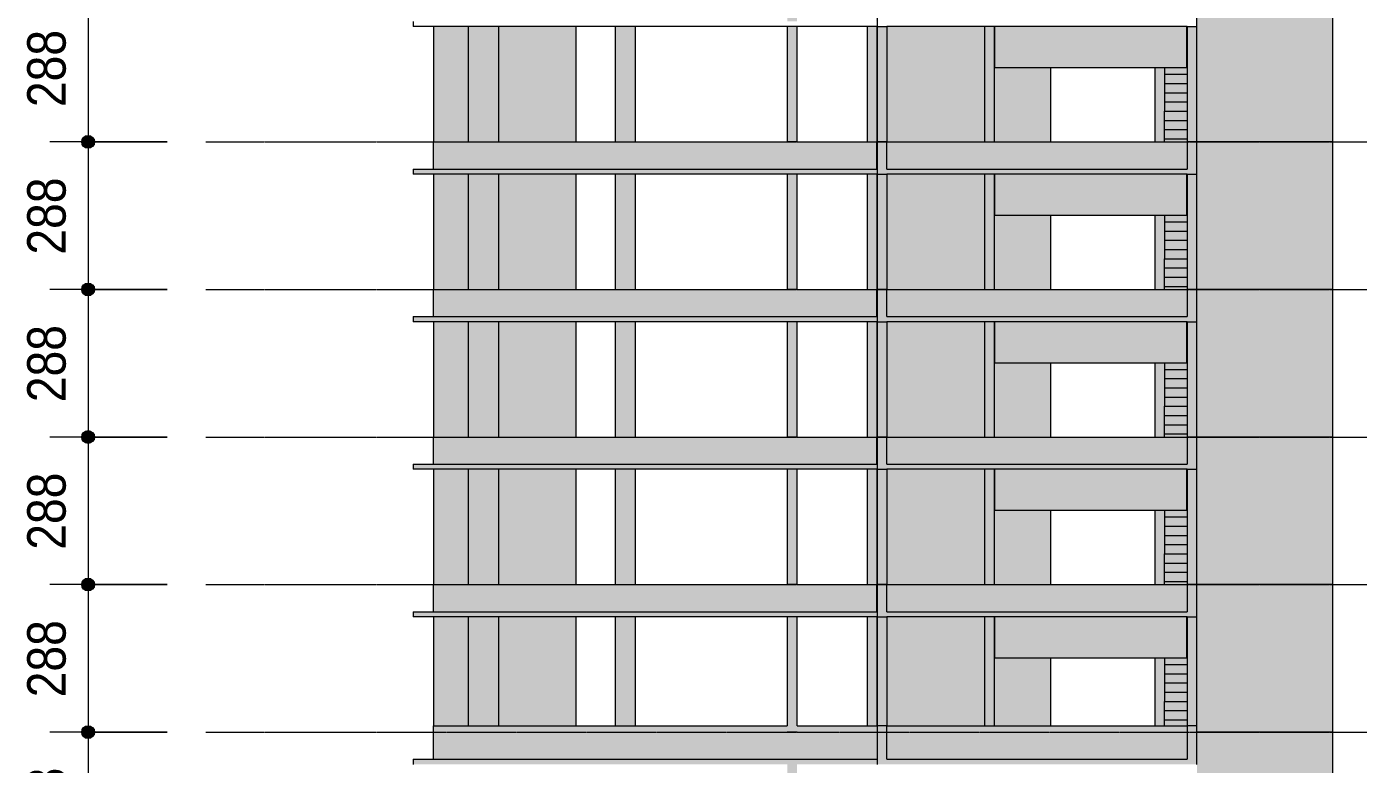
# Model space of a CAD drawing. Header units: centimetres. Extents: x -1475 to 26035, y -1239 to 84208.
# Drawn here: x 12810 to 15408, y 77370 to 78810 of the extents above; entities that cross this region are included whole.
import ezdxf

# ---------------------------------------------------------------- set-up
doc = ezdxf.new("R2010")
doc.units = ezdxf.units.CM
doc.linetypes.add('Centro', pattern=[3.175, 0.635, -0.47625, 1.5875, -0.47625])
for name, color, linetype, lineweight in [('A-ANNO-DIMS', 7, 'Continuous', 9), ('A-ANNO-DIMS-500', 7, 'Continuous', 9), ('A-FLOR', 7, 'Continuous', 9), ('A-FLOR-LEVL', 7, 'Continuous', 9), ('S-BEAM', 7, 'Continuous', 9), ('S-COLS', 7, 'Continuous', 9), ('S-STRS', 7, 'Continuous', 9)]:
    doc.layers.add(name, color=color, linetype=linetype, lineweight=lineweight)
doc.styles.add('Fira Sans_5', font='', dxfattribs={"width": 0.9, "height": 75})
doc.styles.get('Fira Sans_5').set_extended_font_data('Fira Sans')
doc.dimstyles.new('PED_R80_1_5mm_ACIMA_As_ESQ__R00_6', dxfattribs={"dimscale": 30.48, "dimtxt": 102.298456, "dimasz": 3.28084, "dimexe": 2.46063, "dimexo": 2.46063, "dimgap": 0.492126, "dimtad": 1, "dimdec": 1, "dimrnd": 0.5, "dimdsep": 46, "dimtxsty": 'Fira Sans_5', "dimblk1": 'DOTSMALL', "dimblk2": 'DOTSMALL', "dimsah": 1, "dimcen": 0.09, "dimdle": 4.92126, "dimazin": 0, "dimtfac": 1, "dimtdec": 4, "dimtix": 1, "dimtmove": 0, "dimatfit": 3, "dimfxl": 1, "dimtvp": 1, "dimtolj": 1, "dimtzin": 0, "dimarcsym": 2})

# ---------------------------------------------------------------- blocks, each defined once
blk = doc.blocks.new('DIMBLOCK403-CT202 - CORTE ESQ_ DINF')
at = {"layer": 'A-ANNO-DIMS-500', "true_color": 0x000032}
h = blk.add_hatch(color=178, dxfattribs=at)
edge = h.paths.add_edge_path(flags=0)
edge.add_arc((12930.4, 78873), 12.5, 0, 360)
h = blk.add_hatch(color=178, dxfattribs=at)
edge = h.paths.add_edge_path(flags=0)
edge.add_arc((12930.4, 78585), 12.5, 0, 360)
at = {"layer": 'A-ANNO-DIMS-500', "color": 178, "true_color": 0x000032}
for p, q in [((13084.8, 78873), (12855.4, 78873)), ((12930.4, 78873), (12930.4, 78585)), ((12930.4, 78873), (13084.8, 78873)), ((13084.8, 78585), (12855.4, 78585)), ((12930.4, 78585), (13084.8, 78585))]:
    blk.add_line(p, q, dxfattribs=at)
for centre in [(12930.4, 78873), (12930.4, 78585)]:
    blk.add_circle(centre, 12.5, dxfattribs=at)
at = {"layer": 'A-ANNO-DIMS-500', "color": 0, "insert": (12811.6, 78652.9), "char_height": 75, "width": 182.563, "attachment_point": 1, "rotation": 90, "line_spacing_factor": 1.049215, "style": 'Fira Sans_5'}
blk.add_mtext('288', dxfattribs=at)
blk = doc.blocks.new('_DotSmall')
at = {"color": 0, "linetype": 'ByBlock', "const_width": 0.5}
blk.add_lwpolyline([(-0.0625, 0, 1), (0.0625, 0, 1)], format="xyb", close=True, dxfattribs=at)
blk = doc.blocks.new('DIMBLOCK404-CT202 - CORTE ESQ_ DINF')
at = {"layer": 'A-ANNO-DIMS-500', "true_color": 0x000032}
h = blk.add_hatch(color=178, dxfattribs=at)
edge = h.paths.add_edge_path(flags=0)
edge.add_arc((12930.4, 78585), 12.5, 0, 360)
h = blk.add_hatch(color=178, dxfattribs=at)
edge = h.paths.add_edge_path(flags=0)
edge.add_arc((12930.4, 78297), 12.5, 0, 360)
at = {"layer": 'A-ANNO-DIMS-500', "color": 178, "true_color": 0x000032}
for p, q in [((13084.8, 78585), (12855.4, 78585)), ((12930.4, 78585), (12930.4, 78297)), ((12930.4, 78585), (13084.8, 78585)), ((13084.8, 78297), (12855.4, 78297)), ((12930.4, 78297), (13084.8, 78297))]:
    blk.add_line(p, q, dxfattribs=at)
for centre in [(12930.4, 78585), (12930.4, 78297)]:
    blk.add_circle(centre, 12.5, dxfattribs=at)
at = {"layer": 'A-ANNO-DIMS-500', "color": 0, "insert": (12811.6, 78364.9), "char_height": 75, "width": 182.563, "attachment_point": 1, "rotation": 90, "line_spacing_factor": 1.049215, "style": 'Fira Sans_5'}
blk.add_mtext('288', dxfattribs=at)
blk = doc.blocks.new('DIMBLOCK405-CT202 - CORTE ESQ_ DINF')
at = {"layer": 'A-ANNO-DIMS-500', "true_color": 0x000032}
h = blk.add_hatch(color=178, dxfattribs=at)
edge = h.paths.add_edge_path(flags=0)
edge.add_arc((12930.4, 78297), 12.5, 0, 360)
h = blk.add_hatch(color=178, dxfattribs=at)
edge = h.paths.add_edge_path(flags=0)
edge.add_arc((12930.4, 78009), 12.5, 0, 360)
at = {"layer": 'A-ANNO-DIMS-500', "color": 178, "true_color": 0x000032}
for p, q in [((13084.8, 78297), (12855.4, 78297)), ((12930.4, 78297), (12930.4, 78009)), ((12930.4, 78297), (13084.8, 78297)), ((13084.8, 78009), (12855.4, 78009)), ((12930.4, 78009), (13084.8, 78009))]:
    blk.add_line(p, q, dxfattribs=at)
for centre in [(12930.4, 78297), (12930.4, 78009)]:
    blk.add_circle(centre, 12.5, dxfattribs=at)
at = {"layer": 'A-ANNO-DIMS-500', "color": 0, "insert": (12811.6, 78076.9), "char_height": 75, "width": 182.563, "attachment_point": 1, "rotation": 90, "line_spacing_factor": 1.049215, "style": 'Fira Sans_5'}
blk.add_mtext('288', dxfattribs=at)
blk = doc.blocks.new('DIMBLOCK406-CT202 - CORTE ESQ_ DINF')
at = {"layer": 'A-ANNO-DIMS-500', "true_color": 0x000032}
h = blk.add_hatch(color=178, dxfattribs=at)
edge = h.paths.add_edge_path(flags=0)
edge.add_arc((12930.4, 78009), 12.5, 0, 360)
h = blk.add_hatch(color=178, dxfattribs=at)
edge = h.paths.add_edge_path(flags=0)
edge.add_arc((12930.4, 77721), 12.5, 0, 360)
at = {"layer": 'A-ANNO-DIMS-500', "color": 178, "true_color": 0x000032}
for p, q in [((13084.8, 78009), (12855.4, 78009)), ((12930.4, 78009), (12930.4, 77721)), ((12930.4, 78009), (13084.8, 78009)), ((13084.8, 77721), (12855.4, 77721)), ((12930.4, 77721), (13084.8, 77721))]:
    blk.add_line(p, q, dxfattribs=at)
for centre in [(12930.4, 78009), (12930.4, 77721)]:
    blk.add_circle(centre, 12.5, dxfattribs=at)
at = {"layer": 'A-ANNO-DIMS-500', "color": 0, "insert": (12811.6, 77788.9), "char_height": 75, "width": 182.563, "attachment_point": 1, "rotation": 90, "line_spacing_factor": 1.049215, "style": 'Fira Sans_5'}
blk.add_mtext('288', dxfattribs=at)
blk = doc.blocks.new('DIMBLOCK407-CT202 - CORTE ESQ_ DINF')
at = {"layer": 'A-ANNO-DIMS-500', "true_color": 0x000032}
h = blk.add_hatch(color=178, dxfattribs=at)
edge = h.paths.add_edge_path(flags=0)
edge.add_arc((12930.4, 77721), 12.5, 0, 360)
h = blk.add_hatch(color=178, dxfattribs=at)
edge = h.paths.add_edge_path(flags=0)
edge.add_arc((12930.4, 77433), 12.5, 0, 360)
at = {"layer": 'A-ANNO-DIMS-500', "color": 178, "true_color": 0x000032}
for p, q in [((13084.8, 77721), (12855.4, 77721)), ((12930.4, 77721), (12930.4, 77433)), ((12930.4, 77721), (13084.8, 77721)), ((13084.8, 77433), (12855.4, 77433)), ((12930.4, 77433), (13084.8, 77433))]:
    blk.add_line(p, q, dxfattribs=at)
for centre in [(12930.4, 77721), (12930.4, 77433)]:
    blk.add_circle(centre, 12.5, dxfattribs=at)
at = {"layer": 'A-ANNO-DIMS-500', "color": 0, "insert": (12811.6, 77500.9), "char_height": 75, "width": 182.563, "attachment_point": 1, "rotation": 90, "line_spacing_factor": 1.049215, "style": 'Fira Sans_5'}
blk.add_mtext('288', dxfattribs=at)
blk = doc.blocks.new('DIMBLOCK408-CT202 - CORTE ESQ_ DINF')
at = {"layer": 'A-ANNO-DIMS-500', "true_color": 0x000032}
h = blk.add_hatch(color=178, dxfattribs=at)
edge = h.paths.add_edge_path(flags=0)
edge.add_arc((12930.4, 77433), 12.5, 0, 360)
h = blk.add_hatch(color=178, dxfattribs=at)
edge = h.paths.add_edge_path(flags=0)
edge.add_arc((12930.4, 77145), 12.5, 0, 360)
at = {"layer": 'A-ANNO-DIMS-500', "color": 178, "true_color": 0x000032}
for p, q in [((13084.8, 77433), (12855.4, 77433)), ((12930.4, 77433), (12930.4, 77145)), ((12930.4, 77433), (13084.8, 77433)), ((13084.8, 77145), (12855.4, 77145)), ((12930.4, 77145), (13084.8, 77145))]:
    blk.add_line(p, q, dxfattribs=at)
for centre in [(12930.4, 77433), (12930.4, 77145)]:
    blk.add_circle(centre, 12.5, dxfattribs=at)
at = {"layer": 'A-ANNO-DIMS-500', "color": 0, "insert": (12811.6, 77212.9), "char_height": 75, "width": 182.563, "attachment_point": 1, "rotation": 90, "line_spacing_factor": 1.049215, "style": 'Fira Sans_5'}
blk.add_mtext('288', dxfattribs=at)

msp = doc.modelspace()

# ---------------------------------------------------------------- hatches: boundary and pattern name
at = {"layer": 'A-FLOR', "true_color": 0xc0c0c0}
for points in [[(13913.21, 78522), (14469.01, 78522), (14468.51, 78532), (13564.01, 78532), (13564.01, 78522), (13882.01, 78522)], [(15072.74, 78522), (15074.01, 78522), (15074.01, 78532), (14488.01, 78532), (14488.01, 78522), (15042.38, 78522)], [(14467.74, 78234), (14469.01, 78234), (14468.51, 78244), (13564.01, 78244), (13564.01, 78234), (14313.03, 78234)], [(14807.51, 78234), (15074.01, 78234), (15074.01, 78244), (14488.01, 78244), (14488.01, 78234), (14698.78, 78234)], [(13913.21, 77946), (14469.01, 77946), (14468.51, 77956), (13564.01, 77956), (13564.01, 77946), (13882.01, 77946)], [(14698.78, 77946), (15074.01, 77946), (15074.01, 77956), (14488.01, 77956), (14488.01, 77946), (14678.51, 77946)], [(14469.01, 77658), (14468.51, 77668), (13564.01, 77668), (13564.01, 77658), (14468.51, 77658)], [(15042.38, 77658), (15074.01, 77658), (15074.01, 77668), (14488.01, 77668), (14488.01, 77658), (14854.18, 77658)], [(13913.21, 77370), (14469.01, 77370), (14468.51, 77380), (13564.01, 77380), (13564.01, 77370), (13882.51, 77370)], [(15074.01, 77370), (15074.01, 77380), (14488.01, 77380), (14488.01, 77370), (15042.38, 77370)]]:
    msp.add_hatch(color=9, dxfattribs=at).paths.add_polyline_path(points, flags=0)
at = {"layer": 'S-BEAM', "true_color": 0xc0c0c0}
for points in [[(14807.51, 78730), (15072.74, 78730), (15072.74, 78810), (14698.78, 78810), (14698.78, 78730), (14726.09, 78730)], [(13604.01, 78532), (13623.01, 78532), (13623.01, 78585), (13604.01, 78585)], [(14289.6, 78532), (14294.01, 78532), (14294.01, 78585), (13623.01, 78585), (13623.01, 78532), (13913.21, 78532)], [(14313.01, 78532), (14467.74, 78532), (14467.74, 78585), (14313.01, 78585)], [(14469.01, 78522), (14488.01, 78522), (14488.01, 78585), (14469.01, 78585), (14469.01, 78571)], [(14665.99, 78532), (15074.01, 78532), (15074.01, 78585), (14488.01, 78585), (14488.01, 78532), (14559.51, 78532)], [(15074.01, 78522), (15093.01, 78522), (15093.01, 78585), (15074.01, 78585), (15074.01, 78532)], [(14698.78, 78442), (15072.74, 78442), (15072.74, 78522), (14698.78, 78522)], [(13623.01, 78244), (13623.01, 78297), (13604.01, 78297), (13604.01, 78244)], [(13648.14, 78244), (14294.01, 78244), (14294.01, 78297), (13623.01, 78297), (13623.01, 78244)], [(14313.01, 78244), (14467.74, 78244), (14467.74, 78297), (14313.01, 78297), (14313.01, 78254.1)], [(14477.79, 78234), (14488.01, 78234), (14488.01, 78297), (14469.01, 78297), (14469.01, 78234)], [(15093.01, 78234), (15093.01, 78297), (15074.01, 78297), (15074.01, 78234)], [(15072.74, 78154), (15072.74, 78234), (14698.78, 78234), (14698.78, 78154), (15042.38, 78154)], [(13604.01, 77956), (13623.01, 77956), (13623.01, 78009), (13604.01, 78009)], [(14294.01, 77956), (14294.01, 78009), (13623.01, 78009), (13623.01, 77956), (14289.6, 77956)], [(14467.74, 77956), (14467.74, 78009), (14313.01, 78009), (14313.01, 77956)], [(14469.01, 77946), (14488.01, 77946), (14488.01, 78009), (14469.01, 78009), (14469.01, 77995)], [(14665.99, 77956), (15074.01, 77956), (15074.01, 78009), (14488.01, 78009), (14488.01, 77956), (14559.51, 77956)], [(15074.01, 77946), (15093.01, 77946), (15093.01, 78009), (15074.01, 78009), (15074.01, 77956)], [(14807.51, 77866), (15072.74, 77866), (15072.74, 77946), (14698.78, 77946), (14698.78, 77866), (14726.09, 77866)], [(13604.01, 77668), (13623.01, 77668), (13623.01, 77721), (13604.01, 77721), (13604.01, 77700.41)], [(14289.6, 77668), (14294.01, 77668), (14294.01, 77721), (13623.01, 77721), (13623.01, 77668), (13913.21, 77668)], [(14467.74, 77668), (14467.74, 77721), (14313.01, 77721), (14313.01, 77668)], [(14469.01, 77658), (14488.01, 77658), (14488.01, 77721), (14469.01, 77721), (14469.01, 77668)], [(14854.18, 77668), (15074.01, 77668), (15074.01, 77721), (14488.01, 77721), (14488.01, 77668), (14818.54, 77668)], [(15074.01, 77658), (15093.01, 77658), (15093.01, 77721), (15074.01, 77721), (15074.01, 77668)], [(15042.38, 77578), (15072.74, 77578), (15072.74, 77658), (14698.78, 77658), (14698.78, 77578), (14854.18, 77578)], [(13623.01, 77380), (13623.01, 77445), (13604.01, 77445), (13604.01, 77380)], [(14294.01, 77380), (14294.01, 77445), (13623.01, 77445), (13623.01, 77380), (14289.6, 77380)], [(14468.51, 77380), (14469.01, 77380), (14468.51, 77445), (14313.01, 77445), (14313.01, 77380)], [(14469.01, 77370), (14488.01, 77370), (14488.01, 77445), (14469.01, 77445), (14469.01, 77380)], [(15074.01, 77370), (15093.01, 77370), (15093.01, 77445), (15074.01, 77445), (15074.01, 77380)]]:
    msp.add_hatch(color=9, dxfattribs=at).paths.add_polyline_path(points, flags=0)
h = msp.add_hatch(color=9, dxfattribs=at)
h.paths.add_polyline_path([(14807.51, 78234), (14807.51, 78234), (14698.78, 78234)], flags=0)
h.paths.add_polyline_path([(14771.16, 78244), (15074.01, 78244), (15074.01, 78297), (14488.01, 78297), (14488.01, 78244), (14756.9, 78244)], flags=0)
h = msp.add_hatch(color=9, dxfattribs=at)
h.paths.add_polyline_path([(14807.51, 77370), (14807.51, 77370), (14698.78, 77370)], flags=0)
h.paths.add_polyline_path([(14678.51, 77380), (15074.01, 77380), (15074.01, 77445), (14488.01, 77445), (14488.01, 77380), (14665.99, 77380)], flags=0)
at = {"layer": 'S-COLS', "true_color": 0xc0c0c0}
h = msp.add_hatch(color=9, dxfattribs=at)
h.paths.add_polyline_path([(14294.01, 78585), (14313.01, 78585), (14313.01, 78810), (14294.01, 78810), (14294.01, 78623.22)], flags=0)
h.paths.add_polyline_path([(14313.01, 78820), (14313.01, 78873), (14294.01, 78873), (14294.01, 78820)], flags=0)
h = msp.add_hatch(color=9, dxfattribs=at)
h.paths.add_polyline_path([(14449.51, 78585), (14468.51, 78585), (14468.51, 78810), (14449.51, 78810), (14449.51, 78623.22)], flags=0)
h.paths.add_polyline_path([(14468.51, 78820), (14468.51, 78873), (14467.74, 78872.43), (14467.74, 78820)], flags=0)
h = msp.add_hatch(color=9, dxfattribs=at)
h.paths.add_polyline_path([(14559.51, 78585), (14678.51, 78585), (14678.51, 78810), (14488.01, 78810), (14488.01, 78585), (14493.44, 78585)], flags=0)
h.paths.add_polyline_path([(14468.51, 78585), (14469.01, 78585.37), (14468.51, 78623.22)], flags=0)
h.paths.add_polyline_path([(14468.51, 78820), (14469.01, 78820), (14468.51, 78859)], flags=0)
for points in [[(15230.57, 78585), (15357.51, 78585), (15357.51, 78873), (15093.01, 78873), (15093.01, 78585)], [(13671.52, 78585), (13701.51, 78585), (13701.51, 78810), (13671.61, 78810), (13671.53, 78623.22)], [(13725.01, 78585), (13731.51, 78585), (13730.94, 78810), (13701.51, 78810), (13701.51, 78585), (13722.73, 78585)], [(13958.85, 78585), (13998.01, 78585), (13998.01, 78810), (13958.01, 78810), (13958.01, 78585)], [(14469.01, 78585), (14488.01, 78585), (14488.01, 78810), (14469.01, 78809.68), (14469.01, 78623.22)], [(14678.51, 78585), (14697.51, 78585), (14697.51, 78810), (14678.51, 78810), (14678.51, 78623.22)], [(14807.51, 78585), (14807.51, 78730), (14698.78, 78730), (14698.78, 78810), (14697.51, 78810), (14697.51, 78585)], [(15029.51, 78717), (15074.01, 78717), (15074.01, 78810), (15072.74, 78810), (15072.74, 78730), (15029.51, 78730)], [(15074.01, 78585), (15093.01, 78585), (15093.01, 78810), (15074.01, 78810), (15074.01, 78623.22)], [(15010.51, 78585), (15029.51, 78585), (15029.51, 78730), (15010.51, 78730), (15010.51, 78623.22)], [(15230.57, 78297), (15357.51, 78297), (15357.51, 78585), (15093.01, 78585), (15093.01, 78297)], [(13671.52, 78297), (13701.51, 78297), (13701.51, 78522), (13671.61, 78522), (13671.57, 78438.66)], [(13726.39, 78297), (13731.51, 78297), (13730.94, 78522), (13701.51, 78522), (13701.51, 78297), (13725.01, 78297)], [(13958.01, 78297), (13998.01, 78297), (13998.01, 78522), (13958.01, 78522)], [(14469.01, 78297), (14488.01, 78297), (14488.01, 78522), (14469.01, 78522)], [(14697.51, 78297), (14697.51, 78522), (14678.51, 78522), (14678.51, 78297)], [(14698.78, 78297), (14807.51, 78297), (14807.51, 78442), (14698.78, 78442), (14698.78, 78522), (14697.51, 78522), (14697.51, 78297)], [(15072.74, 78429), (15074.01, 78429), (15074.01, 78522), (15072.74, 78522), (15072.74, 78442), (15029.51, 78442), (15029.51, 78429), (15042.38, 78429)], [(15074.01, 78297), (15093.01, 78297), (15093.01, 78522), (15074.01, 78522), (15074.01, 78438.66)], [(15010.51, 78297), (15029.51, 78297), (15029.51, 78442), (15010.51, 78442)], [(15230.57, 78009), (15357.51, 78009), (15357.51, 78297), (15093.01, 78297), (15093.01, 78009)], [(13671.52, 78009), (13701.51, 78009), (13701.51, 78234), (13671.61, 78234), (13671.54, 78069.54)], [(13726.46, 78009), (13731.51, 78009), (13730.94, 78234), (13701.51, 78234), (13701.51, 78009), (13726.39, 78009)], [(13958.85, 78009), (13998.01, 78009), (13998.01, 78234), (13958.01, 78234), (13958.01, 78009)], [(14469.01, 78009), (14488.01, 78009), (14488.01, 78234), (14469.01, 78234)], [(14678.51, 78009), (14697.51, 78009), (14697.51, 78234), (14678.51, 78234), (14678.51, 78107.25)], [(14807.51, 78009), (14807.51, 78154), (14698.78, 78154), (14698.78, 78234), (14697.51, 78234), (14697.51, 78009), (14698.78, 78009)], [(15074.01, 78141), (15074.01, 78234), (15072.74, 78234), (15072.74, 78154), (15029.51, 78154), (15029.51, 78141), (15072.74, 78141)], [(15074.01, 78009), (15093.01, 78009), (15093.01, 78234), (15074.01, 78234), (15074.01, 78069.54)], [(15029.51, 78009), (15029.51, 78154), (15010.51, 78154), (15010.51, 78009)], [(15357.51, 77721), (15357.51, 78009), (15093.01, 78009), (15093.01, 77721), (15230.57, 77721)], [(13671.52, 77721), (13701.51, 77721), (13701.51, 77946), (13671.61, 77946), (13671.58, 77884.97)], [(13722.73, 77721), (13731.51, 77721), (13730.94, 77946), (13701.51, 77946), (13701.51, 77721), (13722.65, 77721)], [(13958.85, 77721), (13998.01, 77721), (13998.01, 77946), (13958.01, 77946), (13958.01, 77721)], [(14469.01, 77721), (14488.01, 77721), (14488.01, 77946), (14469.01, 77946), (14469.01, 77722.72)], [(14678.51, 77721), (14697.51, 77721), (14697.51, 77946), (14678.51, 77946), (14678.51, 77819.25)], [(14697.51, 77721), (14807.51, 77721), (14807.51, 77866), (14698.78, 77866), (14698.78, 77946), (14697.51, 77946), (14697.51, 77837.92)], [(15029.51, 77853), (15074.01, 77853), (15074.01, 77946), (15072.74, 77946), (15072.74, 77866), (15029.51, 77866)], [(15074.01, 77721), (15093.01, 77721), (15093.01, 77946), (15074.01, 77946), (15074.01, 77884.97)], [(15010.51, 77721), (15029.51, 77721), (15029.51, 77866), (15010.51, 77866)], [(15093.01, 77433), (15357.51, 77433), (15357.51, 77721), (15093.01, 77721), (15093.01, 77445)], [(13671.52, 77445), (13701.51, 77445), (13701.51, 77658), (13671.61, 77658), (13671.55, 77515.85)], [(13722.46, 77445), (13731.51, 77445), (13730.94, 77658), (13701.51, 77658), (13701.51, 77445), (13718.18, 77445)], [(13998.01, 77445), (13998.01, 77658), (13958.01, 77658), (13958.01, 77445), (13960.85, 77445)], [(14469.01, 77445), (14488.01, 77445), (14488.01, 77658), (14469.01, 77657.68), (14469.01, 77515.85)], [(14696.5, 77445), (14697.51, 77445), (14697.51, 77658), (14678.51, 77658), (14678.51, 77445)], [(14807.51, 77445), (14807.51, 77578), (14698.78, 77578), (14698.78, 77658), (14697.51, 77658), (14697.51, 77445)], [(15074.01, 77565), (15074.01, 77658), (15072.74, 77658), (15072.74, 77578), (15029.51, 77578), (15029.51, 77565), (15072.74, 77565)], [(15074.01, 77445), (15093.01, 77445), (15093.01, 77658), (15074.01, 77658), (15074.01, 77515.85)], [(15010.9, 77445), (15029.51, 77445), (15029.51, 77578), (15010.51, 77578), (15010.69, 77445)], [(15093.01, 77145), (15357.51, 77145), (15357.51, 77433), (15093.01, 77433), (15093.01, 77146.73)]]:
    msp.add_hatch(color=9, dxfattribs=at).paths.add_polyline_path(points, flags=0)
h = msp.add_hatch(color=9, dxfattribs=at)
h.paths.add_polyline_path([(13604.01, 78585), (13671.52, 78585), (13671.51, 78810), (13604.01, 78810), (13604.01, 78623.22)], flags=0)
h.paths.add_polyline_path([(13882.01, 78585), (13882.01, 78585), (13882.01, 78810), (13731.51, 78810), (13731.51, 78585)], flags=0)
h = msp.add_hatch(color=9, dxfattribs=at)
h.paths.add_polyline_path([(14313.01, 78297), (14313.01, 78522), (14294.01, 78522), (14294.01, 78297)], flags=0)
h.paths.add_polyline_path([(14313.01, 78532), (14313.01, 78585), (14294.01, 78585), (14294.01, 78532)], flags=0)
h = msp.add_hatch(color=9, dxfattribs=at)
h.paths.add_polyline_path([(14467.74, 78297), (14468.51, 78297), (14468.51, 78522), (14449.51, 78522), (14449.51, 78297)], flags=0)
h.paths.add_polyline_path([(14468.51, 78532), (14468.51, 78585), (14467.74, 78584.43), (14467.74, 78532)], flags=0)
h = msp.add_hatch(color=9, dxfattribs=at)
h.paths.add_polyline_path([(14559.51, 78297), (14678.51, 78297), (14678.51, 78522), (14559.51, 78522)], flags=0)
h.paths.add_polyline_path([(14493.44, 78297), (14559.51, 78297), (14559.51, 78522), (14488.01, 78522), (14488.01, 78297)], flags=0)
h.paths.add_polyline_path([(14468.51, 78297), (14469.01, 78297.37), (14468.51, 78521.74)], flags=0)
h.paths.add_polyline_path([(14468.51, 78532), (14469.01, 78532), (14468.51, 78571)], flags=0)
h = msp.add_hatch(color=9, dxfattribs=at)
h.paths.add_polyline_path([(13623.01, 78297), (13671.52, 78297), (13671.51, 78522), (13604.01, 78522), (13604.01, 78297)], flags=0)
h.paths.add_polyline_path([(13882.01, 78297), (13882.01, 78297), (13882.01, 78522), (13731.51, 78522), (13731.51, 78297)], flags=0)
h = msp.add_hatch(color=9, dxfattribs=at)
h.paths.add_polyline_path([(14294.01, 78009), (14313.01, 78009), (14313.01, 78234), (14294.01, 78234)], flags=0)
h.paths.add_polyline_path([(14313.01, 78244), (14313.01, 78297), (14294.01, 78297), (14294.01, 78244)], flags=0)
h = msp.add_hatch(color=9, dxfattribs=at)
h.paths.add_polyline_path([(14449.51, 78009), (14468.51, 78009), (14468.51, 78234), (14449.51, 78234)], flags=0)
h.paths.add_polyline_path([(14467.74, 78244), (14468.51, 78244.05), (14468.51, 78297), (14467.74, 78296.43), (14467.74, 78254.1)], flags=0)
h = msp.add_hatch(color=9, dxfattribs=at)
h.paths.add_polyline_path([(13604.01, 78009), (13671.52, 78009), (13671.51, 78234), (13604.01, 78234), (13604.01, 78069.54)], flags=0)
h.paths.add_polyline_path([(13882.01, 78009), (13882.01, 78234), (13731.51, 78234), (13731.51, 78009), (13882.01, 78009)], flags=0)
h = msp.add_hatch(color=9, dxfattribs=at)
h.paths.add_polyline_path([(14493.44, 78009), (14678.51, 78009), (14678.51, 78234), (14488.01, 78234), (14488.01, 78009)], flags=0)
h.paths.add_polyline_path([(14468.51, 78009), (14469.01, 78009.37), (14468.51, 78233.74)], flags=0)
h.paths.add_polyline_path([(14468.51, 78244), (14469.01, 78244), (14468.51, 78254.1)], flags=0)
h = msp.add_hatch(color=9, dxfattribs=at)
h.paths.add_polyline_path([(14313.01, 77721), (14313.01, 77946), (14294.01, 77946), (14294.01, 77721)], flags=0)
h.paths.add_polyline_path([(14313.01, 77956), (14313.01, 78009), (14294.01, 78009), (14294.01, 77956)], flags=0)
h = msp.add_hatch(color=9, dxfattribs=at)
h.paths.add_polyline_path([(14449.51, 77721), (14468.51, 77721), (14468.51, 77946), (14449.51, 77946), (14449.51, 77884.97)], flags=0)
h.paths.add_polyline_path([(14467.74, 77956), (14468.51, 77956.05), (14468.51, 78009), (14467.74, 78008.43), (14467.74, 77995)], flags=0)
h = msp.add_hatch(color=9, dxfattribs=at)
h.paths.add_polyline_path([(14559.51, 77721), (14678.51, 77721), (14678.51, 77946), (14488.01, 77946), (14488.01, 77721), (14493.44, 77721)], flags=0)
h.paths.add_polyline_path([(14468.51, 77956), (14469.01, 77956), (14468.51, 77995)], flags=0)
h = msp.add_hatch(color=9, dxfattribs=at)
h.paths.add_polyline_path([(13604.01, 77721), (13671.52, 77721), (13671.51, 77946), (13604.01, 77946), (13604.01, 77884.97)], flags=0)
h.paths.add_polyline_path([(13882.01, 77721), (13882.01, 77721), (13882.01, 77946), (13731.51, 77946), (13731.51, 77721)], flags=0)
h = msp.add_hatch(color=9, dxfattribs=at)
h.paths.add_polyline_path([(14294.02, 77433), (14313.01, 77433), (14313.01, 77658), (14294.01, 77658), (14294.01, 77433)], flags=0)
h.paths.add_polyline_path([(14294.01, 77668), (14313.01, 77668), (14313.01, 77721), (14294.01, 77721), (14294.01, 77707)], flags=0)
h = msp.add_hatch(color=9, dxfattribs=at)
h.paths.add_polyline_path([(14449.51, 77445), (14468.51, 77445), (14468.51, 77658), (14449.51, 77658), (14449.51, 77515.85)], flags=0)
h.paths.add_polyline_path([(14468.51, 77668), (14468.51, 77721), (14467.74, 77720.43), (14467.74, 77668)], flags=0)
h = msp.add_hatch(color=9, dxfattribs=at)
h.paths.add_polyline_path([(14468.51, 77445), (14469.01, 77445), (14468.51, 77515.85)], flags=0)
h.paths.add_polyline_path([(14678.51, 77445), (14678.51, 77658), (14488.01, 77658), (14488.01, 77445), (14665.99, 77445)], flags=0)
h.paths.add_polyline_path([(14468.51, 77668), (14469.01, 77668), (14468.51, 77707)], flags=0)
h = msp.add_hatch(color=9, dxfattribs=at)
h.paths.add_polyline_path([(13604.01, 77445), (13671.52, 77445), (13671.51, 77658), (13604.01, 77658), (13604.01, 77515.85)], flags=0)
h.paths.add_polyline_path([(13731.51, 77445), (13882.01, 77445), (13882.01, 77658), (13731.51, 77658), (13731.51, 77515.85)], flags=0)
h = msp.add_hatch(color=9, dxfattribs=at)
h.paths.add_polyline_path([(14313.01, 77145), (14313.01, 77370), (14294.01, 77370), (14294.01, 77145)], flags=0)
h.paths.add_polyline_path([(14294.01, 77380), (14313.01, 77380.28), (14313.01, 77433), (14294.01, 77433)], flags=0)
at = {"layer": 'S-STRS', "true_color": 0xc0c0c0}
for points in [[(15042.38, 78699), (15074.01, 78699), (15074.01, 78717), (15029.51, 78717), (15029.51, 78699)], [(15074.01, 78681), (15074.01, 78699), (15029.51, 78699), (15029.51, 78681), (15072.74, 78681)], [(15074.01, 78663), (15074.01, 78681), (15029.51, 78681), (15029.51, 78663), (15072.74, 78663)], [(15074.01, 78645), (15074.01, 78663), (15029.51, 78663), (15029.51, 78645), (15072.74, 78645)], [(15074.01, 78627), (15074.01, 78645), (15029.51, 78645), (15029.51, 78627), (15072.74, 78627)], [(15042.38, 78609), (15074.01, 78609), (15074.01, 78627), (15029.51, 78627), (15029.51, 78609)], [(15042.38, 78591), (15074.01, 78591), (15074.01, 78609), (15029.51, 78609), (15029.51, 78591)], [(15029.51, 78585), (15074.01, 78585), (15074.01, 78591), (15029.51, 78591)], [(15042.38, 78411), (15074.01, 78411), (15074.01, 78429), (15029.51, 78429), (15029.51, 78411)], [(15074.01, 78393), (15074.01, 78411), (15029.51, 78411), (15029.51, 78393), (15072.74, 78393)], [(15074.01, 78375), (15074.01, 78393), (15029.51, 78393), (15029.51, 78375), (15072.74, 78375)], [(15074.01, 78357), (15074.01, 78375), (15029.51, 78375), (15029.51, 78357), (15072.74, 78357)], [(15074.01, 78339), (15074.01, 78357), (15029.51, 78357), (15029.51, 78339), (15072.74, 78339)], [(15074.01, 78321), (15074.01, 78339), (15029.51, 78339), (15029.51, 78321), (15072.74, 78321)], [(15074.01, 78303), (15074.01, 78321), (15029.51, 78321), (15029.51, 78303), (15072.74, 78303)], [(15042.38, 78297), (15074.01, 78297), (15074.01, 78303), (15029.51, 78303), (15029.51, 78297)], [(15042.38, 78123), (15074.01, 78123), (15074.01, 78141), (15029.51, 78141), (15029.51, 78123)], [(15074.01, 78105), (15074.01, 78123), (15029.51, 78123), (15029.51, 78105), (15072.74, 78105)], [(15074.01, 78087), (15074.01, 78105), (15029.51, 78105), (15029.51, 78087), (15072.74, 78087)], [(15074.01, 78069), (15074.01, 78087), (15029.51, 78087), (15029.51, 78069), (15042.38, 78069)], [(15042.38, 78051), (15074.01, 78051), (15074.01, 78069), (15029.51, 78069), (15029.51, 78051)], [(15042.38, 78033), (15074.01, 78033), (15074.01, 78051), (15029.51, 78051), (15029.51, 78033)], [(15042.38, 78015), (15074.01, 78015), (15074.01, 78033), (15029.51, 78033), (15029.51, 78015)], [(15029.51, 78009), (15074.01, 78009), (15074.01, 78015), (15029.51, 78015)], [(15042.38, 77835), (15074.01, 77835), (15074.01, 77853), (15029.51, 77853), (15029.51, 77835)], [(15074.01, 77817), (15074.01, 77835), (15029.51, 77835), (15029.51, 77817), (15072.74, 77817)], [(15074.01, 77799), (15074.01, 77817), (15029.51, 77817), (15029.51, 77799), (15072.74, 77799)], [(15074.01, 77781), (15074.01, 77799), (15029.51, 77799), (15029.51, 77781), (15072.74, 77781)], [(15074.01, 77763), (15074.01, 77781), (15029.51, 77781), (15029.51, 77763), (15072.74, 77763)], [(15029.51, 77745), (15074.01, 77745), (15074.01, 77763), (15029.51, 77763)], [(15072.74, 77727), (15074.01, 77727), (15074.01, 77745), (15029.51, 77745), (15029.51, 77727), (15042.38, 77727)], [(15072.74, 77721), (15074.01, 77721), (15074.01, 77727), (15029.51, 77727), (15029.51, 77721), (15042.38, 77721)], [(15042.38, 77547), (15074.01, 77547), (15074.01, 77565), (15029.51, 77565), (15029.51, 77547)], [(15074.01, 77529), (15074.01, 77547), (15029.51, 77547), (15029.51, 77529), (15072.74, 77529)], [(15042.38, 77511), (15074.01, 77511), (15074.01, 77529), (15029.51, 77529), (15029.51, 77511)], [(15042.38, 77493), (15074.01, 77493), (15074.01, 77511), (15029.51, 77511), (15029.51, 77493)], [(15042.38, 77475), (15074.01, 77475), (15074.01, 77493), (15029.51, 77493), (15029.51, 77475)], [(15042.38, 77457), (15074.01, 77457), (15074.01, 77475), (15029.51, 77475), (15029.51, 77457)], [(15042.38, 77445), (15074.01, 77445), (15074.01, 77457), (15029.51, 77457), (15029.51, 77445)]]:
    msp.add_hatch(color=9, dxfattribs=at).paths.add_polyline_path(points, flags=0)

# ---------------------------------------------------------------- linework, layer by layer
at = {"layer": 'A-FLOR'}
for p, q in [((13564.01, 78820), (13564.01, 78810)), ((14469.01, 78810), (13564.01, 78810)), ((15074.01, 78810), (14488.01, 78810)), ((13564.01, 78532), (14469.01, 78532)), ((13564.01, 78532), (13564.01, 78522)), ((14469.01, 78522), (13564.01, 78522)), ((14488.01, 78532), (15074.01, 78532)), ((15074.01, 78522), (14488.01, 78522)), ((13564.01, 78244), (14469.01, 78244)), ((13564.01, 78244), (13564.01, 78234)), ((14469.01, 78234), (13564.01, 78234)), ((14488.01, 78244), (15074.01, 78244)), ((15074.01, 78234), (14488.01, 78234)), ((13564.01, 77956), (14469.01, 77956)), ((13564.01, 77956), (13564.01, 77946)), ((14469.01, 77946), (13564.01, 77946)), ((14488.01, 77956), (15074.01, 77956)), ((15074.01, 77946), (14488.01, 77946)), ((13564.01, 77668), (14469.01, 77668)), ((13564.01, 77668), (13564.01, 77658)), ((14488.01, 77668), (15074.01, 77668)), ((14469.01, 77658), (13564.01, 77658)), ((15074.01, 77658), (14488.01, 77658)), ((13564.01, 77380), (14469.01, 77380)), ((13564.01, 77380), (13564.01, 77370)), ((14488.01, 77380), (15074.01, 77380))]:
    msp.add_line(p, q, dxfattribs=at)
at = {"layer": 'A-FLOR-LEVL', "linetype": 'Centro'}
for p, q in [((13159.76, 78585), (16958.36, 78585)), ((13159.76, 78297), (16958.36, 78297)), ((13159.76, 78009), (16958.36, 78009)), ((13159.76, 77721), (16958.36, 77721)), ((13159.76, 77433), (16958.36, 77433))]:
    msp.add_line(p, q, dxfattribs=at)
at = {"layer": 'S-BEAM'}
for p, q in [((14469.01, 78873), (14469.01, 78810)), ((15093.01, 78810), (15093.01, 78873)), ((14469.01, 78810), (14488.01, 78810)), ((14698.78, 78730), (14698.78, 78810)), ((15072.74, 78810), (15072.74, 78730)), ((15074.01, 78810), (15093.01, 78810)), ((14698.78, 78730), (15072.74, 78730)), ((13604.01, 78585), (13623.01, 78585)), ((13604.01, 78532), (13604.01, 78585)), ((13623.01, 78585), (14294.01, 78585)), ((14313.01, 78585), (14467.74, 78585)), ((14467.74, 78585), (14467.74, 78532)), ((14488.01, 78585), (14469.01, 78585)), ((14469.01, 78585), (14469.01, 78522)), ((14488.01, 78532), (14488.01, 78585)), ((14488.01, 78585), (15074.01, 78585)), ((15093.01, 78585), (15074.01, 78585)), ((15074.01, 78585), (15074.01, 78532)), ((15093.01, 78522), (15093.01, 78585)), ((14469.01, 78522), (14488.01, 78522)), ((14698.78, 78442), (14698.78, 78522)), ((15072.74, 78522), (15072.74, 78442)), ((15074.01, 78522), (15093.01, 78522)), ((14698.78, 78442), (15072.74, 78442)), ((13604.01, 78297), (13623.01, 78297)), ((13604.01, 78244), (13604.01, 78297)), ((13623.01, 78297), (14294.01, 78297)), ((14313.01, 78297), (14467.74, 78297)), ((14467.74, 78297), (14467.74, 78244)), ((14488.01, 78297), (14469.01, 78297)), ((14469.01, 78297), (14469.01, 78234)), ((14488.01, 78244), (14488.01, 78297)), ((14488.01, 78297), (15074.01, 78297)), ((15093.01, 78297), (15074.01, 78297)), ((15074.01, 78297), (15074.01, 78244)), ((15093.01, 78234), (15093.01, 78297)), ((14469.01, 78234), (14488.01, 78234)), ((14698.78, 78154), (14698.78, 78234)), ((15072.74, 78234), (15072.74, 78154)), ((15074.01, 78234), (15093.01, 78234)), ((14698.78, 78154), (15072.74, 78154)), ((13604.01, 78009), (13623.01, 78009)), ((13604.01, 77956), (13604.01, 78009)), ((13623.01, 78009), (14294.01, 78009)), ((14313.01, 78009), (14467.74, 78009)), ((14467.74, 78009), (14467.74, 77956)), ((14488.01, 78009), (14469.01, 78009)), ((14469.01, 78009), (14469.01, 77946)), ((14488.01, 77956), (14488.01, 78009)), ((14488.01, 78009), (15074.01, 78009)), ((15093.01, 78009), (15074.01, 78009)), ((15074.01, 78009), (15074.01, 77956)), ((15093.01, 77946), (15093.01, 78009)), ((14469.01, 77946), (14488.01, 77946)), ((14698.78, 77866), (14698.78, 77946)), ((15072.74, 77946), (15072.74, 77866)), ((15074.01, 77946), (15093.01, 77946)), ((14698.78, 77866), (15072.74, 77866)), ((13604.01, 77721), (13623.01, 77721)), ((13604.01, 77668), (13604.01, 77721)), ((13623.01, 77721), (14294.01, 77721)), ((14313.01, 77721), (14467.74, 77721)), ((14467.74, 77721), (14467.74, 77668)), ((14488.01, 77721), (14469.01, 77721)), ((14469.01, 77721), (14469.01, 77658)), ((14488.01, 77668), (14488.01, 77721)), ((14488.01, 77721), (15074.01, 77721)), ((15093.01, 77721), (15074.01, 77721)), ((15074.01, 77721), (15074.01, 77668)), ((15093.01, 77658), (15093.01, 77721)), ((14469.01, 77658), (14488.01, 77658)), ((14698.78, 77578), (14698.78, 77658)), ((15072.74, 77658), (15072.74, 77578)), ((15074.01, 77658), (15093.01, 77658)), ((14698.78, 77578), (15072.74, 77578)), ((13604.01, 77445), (13623.01, 77445)), ((13604.01, 77380), (13604.01, 77445)), ((13623.01, 77445), (14294.01, 77445)), ((14313.01, 77445), (14469.01, 77445)), ((14488.01, 77445), (14469.01, 77445)), ((14469.01, 77445), (14469.01, 77370)), ((14488.01, 77445), (15074.01, 77445)), ((14488.01, 77380), (14488.01, 77445)), ((15093.01, 77445), (15074.01, 77445)), ((15074.01, 77445), (15074.01, 77380)), ((15093.01, 77370), (15093.01, 77445))]:
    msp.add_line(p, q, dxfattribs=at)
at = {"layer": 'S-COLS'}
for p, q in [((15357.51, 78873), (15357.51, 78585)), ((13604.01, 78810), (13604.01, 78585)), ((13671.51, 78810), (13671.51, 78585)), ((13731.51, 78585), (13731.51, 78810)), ((13882.01, 78585), (13882.01, 78810)), ((13958.01, 78810), (13958.01, 78585)), ((13998.01, 78585), (13998.01, 78810)), ((14294.01, 78810), (14294.01, 78585)), ((14313.01, 78585), (14313.01, 78810)), ((14449.51, 78810), (14449.51, 78585)), ((14468.51, 78810), (14468.51, 78585)), ((14469.01, 78810), (14469.01, 78585)), ((14488.01, 78810), (14488.01, 78585)), ((14678.51, 78810), (14678.51, 78585)), ((14697.51, 78810), (14697.51, 78585)), ((15074.01, 78810), (15074.01, 78585)), ((15093.01, 78585), (15093.01, 78810)), ((14807.51, 78730), (14807.51, 78585)), ((15010.51, 78730), (15010.51, 78585)), ((15029.51, 78730), (15029.51, 78645)), ((14313.01, 78585), (14294.01, 78585)), ((14313.01, 78585), (14294.01, 78585)), ((14468.51, 78585), (14467.74, 78585)), ((14468.51, 78585), (14467.74, 78585)), ((15357.51, 78585), (15093.01, 78585)), ((15357.51, 78585), (15093.01, 78585)), ((15357.51, 78585), (15357.51, 78297)), ((13604.01, 78522), (13604.01, 78297)), ((13671.51, 78522), (13671.51, 78297)), ((13731.51, 78297), (13731.51, 78522)), ((13882.01, 78297), (13882.01, 78522)), ((13958.01, 78522), (13958.01, 78297)), ((13998.01, 78297), (13998.01, 78522)), ((14294.01, 78522), (14294.01, 78297)), ((14313.01, 78297), (14313.01, 78522)), ((14449.51, 78522), (14449.51, 78297)), ((14468.51, 78522), (14468.51, 78297)), ((14469.01, 78522), (14469.01, 78297)), ((14488.01, 78522), (14488.01, 78297)), ((14678.51, 78522), (14678.51, 78297)), ((14697.51, 78522), (14697.51, 78297)), ((15074.01, 78522), (15074.01, 78297)), ((15093.01, 78297), (15093.01, 78522)), ((14807.51, 78442), (14807.51, 78297)), ((15010.51, 78442), (15010.51, 78297)), ((15029.51, 78442), (15029.51, 78357)), ((14313.01, 78297), (14294.01, 78297)), ((14313.01, 78297), (14294.01, 78297)), ((14468.51, 78297), (14467.74, 78297)), ((14468.51, 78297), (14467.74, 78297)), ((15357.51, 78297), (15093.01, 78297)), ((15357.51, 78297), (15093.01, 78297)), ((15357.51, 78297), (15357.51, 78009)), ((13604.01, 78234), (13604.01, 78009)), ((13671.51, 78234), (13671.51, 78009)), ((13731.51, 78009), (13731.51, 78234)), ((13882.01, 78009), (13882.01, 78234)), ((13958.01, 78234), (13958.01, 78009)), ((13998.01, 78009), (13998.01, 78234)), ((14294.01, 78234), (14294.01, 78009)), ((14313.01, 78009), (14313.01, 78234)), ((14449.51, 78234), (14449.51, 78009)), ((14468.51, 78234), (14468.51, 78009)), ((14469.01, 78234), (14469.01, 78009)), ((14488.01, 78234), (14488.01, 78009)), ((14678.51, 78234), (14678.51, 78009)), ((14697.51, 78234), (14697.51, 78009)), ((15074.01, 78234), (15074.01, 78009)), ((15093.01, 78009), (15093.01, 78234)), ((14807.51, 78154), (14807.51, 78009)), ((15010.51, 78154), (15010.51, 78009)), ((15029.51, 78154), (15029.51, 78069)), ((14313.01, 78009), (14294.01, 78009)), ((14313.01, 78009), (14294.01, 78009)), ((14468.51, 78009), (14467.74, 78009)), ((14468.51, 78009), (14467.74, 78009)), ((15357.51, 78009), (15093.01, 78009)), ((15357.51, 78009), (15093.01, 78009)), ((15357.51, 78009), (15357.51, 77721)), ((13604.01, 77946), (13604.01, 77721)), ((13671.51, 77946), (13671.51, 77721)), ((13731.51, 77721), (13731.51, 77946)), ((13882.01, 77721), (13882.01, 77946)), ((13958.01, 77946), (13958.01, 77721)), ((13998.01, 77721), (13998.01, 77946)), ((14294.01, 77946), (14294.01, 77721)), ((14313.01, 77721), (14313.01, 77946)), ((14449.51, 77946), (14449.51, 77721)), ((14468.51, 77946), (14468.51, 77721)), ((14469.01, 77946), (14469.01, 77721)), ((14488.01, 77946), (14488.01, 77721)), ((14678.51, 77946), (14678.51, 77721)), ((14697.51, 77946), (14697.51, 77721)), ((15074.01, 77946), (15074.01, 77721)), ((15093.01, 77721), (15093.01, 77946)), ((14807.51, 77866), (14807.51, 77721)), ((15010.51, 77866), (15010.51, 77721)), ((15029.51, 77866), (15029.51, 77781)), ((14313.01, 77721), (14294.01, 77721)), ((14313.01, 77721), (14294.01, 77721)), ((14468.51, 77721), (14467.74, 77721)), ((14468.51, 77721), (14467.74, 77721)), ((15357.51, 77721), (15093.01, 77721)), ((15357.51, 77721), (15093.01, 77721)), ((15357.51, 77721), (15357.51, 77433)), ((13604.01, 77658), (13604.01, 77445)), ((13671.51, 77658), (13671.51, 77445)), ((13731.51, 77445), (13731.51, 77658)), ((13882.01, 77445), (13882.01, 77658)), ((13958.01, 77658), (13958.01, 77445)), ((13998.01, 77445), (13998.01, 77658)), ((14294.01, 77658), (14294.01, 77445)), ((14313.01, 77445), (14313.01, 77658)), ((14449.51, 77658), (14449.51, 77445)), ((14468.51, 77658), (14468.51, 77444.96)), ((14469.01, 77658), (14469.01, 77445)), ((14488.01, 77658), (14488.01, 77445)), ((14678.51, 77658), (14678.51, 77445)), ((14697.51, 77658), (14697.51, 77445)), ((15074.01, 77658), (15074.01, 77445)), ((15093.01, 77445), (15093.01, 77658)), ((14807.51, 77578), (14807.51, 77445)), ((15010.51, 77578), (15010.51, 77445)), ((15029.51, 77578), (15029.51, 77493)), ((14313.01, 77433), (14294.01, 77433)), ((14313.01, 77433), (14294.01, 77433)), ((15357.51, 77433), (15093.01, 77433)), ((15357.51, 77433), (15093.01, 77433)), ((15357.51, 77433), (15357.51, 77145))]:
    msp.add_line(p, q, dxfattribs=at)
at = {"layer": 'S-STRS'}
for p, q in [((15029.51, 78717), (15074.01, 78717)), ((15029.51, 78699), (15074.01, 78699)), ((15029.51, 78681), (15074.01, 78681)), ((15029.51, 78663), (15074.01, 78663)), ((15029.51, 78645), (15074.01, 78645)), ((15029.51, 78627), (15029.51, 78645)), ((15029.51, 78627), (15074.01, 78627)), ((15029.51, 78609), (15029.51, 78627)), ((15029.51, 78609), (15074.01, 78609)), ((15029.51, 78591), (15029.51, 78609)), ((15029.51, 78591), (15074.01, 78591)), ((15029.51, 78585), (15029.51, 78591)), ((15029.51, 78429), (15074.01, 78429)), ((15029.51, 78411), (15074.01, 78411)), ((15029.51, 78393), (15074.01, 78393)), ((15029.51, 78375), (15074.01, 78375)), ((15029.51, 78357), (15074.01, 78357)), ((15029.51, 78339), (15029.51, 78357)), ((15029.51, 78339), (15074.01, 78339)), ((15029.51, 78321), (15029.51, 78339)), ((15029.51, 78321), (15074.01, 78321)), ((15029.51, 78303), (15029.51, 78321)), ((15029.51, 78303), (15074.01, 78303)), ((15029.51, 78297), (15029.51, 78303)), ((15029.51, 78141), (15074.01, 78141)), ((15029.51, 78123), (15074.01, 78123)), ((15029.51, 78105), (15074.01, 78105)), ((15029.51, 78087), (15074.01, 78087)), ((15029.51, 78069), (15074.01, 78069)), ((15029.51, 78051), (15029.51, 78069)), ((15029.51, 78051), (15074.01, 78051)), ((15029.51, 78033), (15029.51, 78051)), ((15029.51, 78033), (15074.01, 78033)), ((15029.51, 78015), (15029.51, 78033)), ((15029.51, 78015), (15074.01, 78015)), ((15029.51, 78009), (15029.51, 78015)), ((15029.51, 77853), (15074.01, 77853)), ((15029.51, 77835), (15074.01, 77835)), ((15029.51, 77817), (15074.01, 77817)), ((15029.51, 77799), (15074.01, 77799)), ((15029.51, 77781), (15074.01, 77781)), ((15029.51, 77763), (15029.51, 77781)), ((15029.51, 77763), (15074.01, 77763)), ((15029.51, 77745), (15029.51, 77763)), ((15029.51, 77745), (15074.01, 77745)), ((15029.51, 77727), (15029.51, 77745)), ((15029.51, 77727), (15074.01, 77727)), ((15029.51, 77721), (15029.51, 77727)), ((15029.51, 77565), (15074.01, 77565)), ((15029.51, 77547), (15074.01, 77547)), ((15029.51, 77529), (15074.01, 77529)), ((15029.51, 77511), (15074.01, 77511)), ((15029.51, 77493), (15074.01, 77493)), ((15029.51, 77475), (15029.51, 77493)), ((15029.51, 77475), (15074.01, 77475)), ((15029.51, 77457), (15029.51, 77475)), ((15029.51, 77457), (15074.01, 77457)), ((15029.51, 77445), (15029.51, 77457))]:
    msp.add_line(p, q, dxfattribs=at)

# ---------------------------------------------------------------- dimensions: what is measured, and where the dimension line sits
at = {"layer": 'A-ANNO-DIMS', "color": 178, "true_color": 0x000032}
for base, p1, p2, picture, middle in [((12930.43, 78585), (13159.76, 78873), (13159.76, 78585), 'DIMBLOCK403-CT202 - CORTE ESQ_ DINF', (12877.27, 78729)), ((12930.43, 78297), (13159.76, 78585), (13159.76, 78297), 'DIMBLOCK404-CT202 - CORTE ESQ_ DINF', (12877.27, 78441)), ((12930.43, 78009), (13159.76, 78297), (13159.76, 78009), 'DIMBLOCK405-CT202 - CORTE ESQ_ DINF', (12877.27, 78153)), ((12930.43, 77721), (13159.76, 78009), (13159.76, 77721), 'DIMBLOCK406-CT202 - CORTE ESQ_ DINF', (12877.27, 77865)), ((12930.43, 77433), (13159.76, 77721), (13159.76, 77433), 'DIMBLOCK407-CT202 - CORTE ESQ_ DINF', (12877.27, 77577)), ((12930.43, 77145), (13159.76, 77433), (13159.76, 77145), 'DIMBLOCK408-CT202 - CORTE ESQ_ DINF', (12877.27, 77289))]:
    dim = msp.add_linear_dim(base=base, p1=p1, p2=p2, angle=90, dimstyle='PED_R80_1_5mm_ACIMA_As_ESQ__R00_6', override={"dimpost": '<>', "dimfxl": 288}, dxfattribs=at)
    dim.commit()
    dim.dimension.update_dxf_attribs({"geometry": picture, "text_midpoint": middle})

doc.saveas('drawing.dxf')
